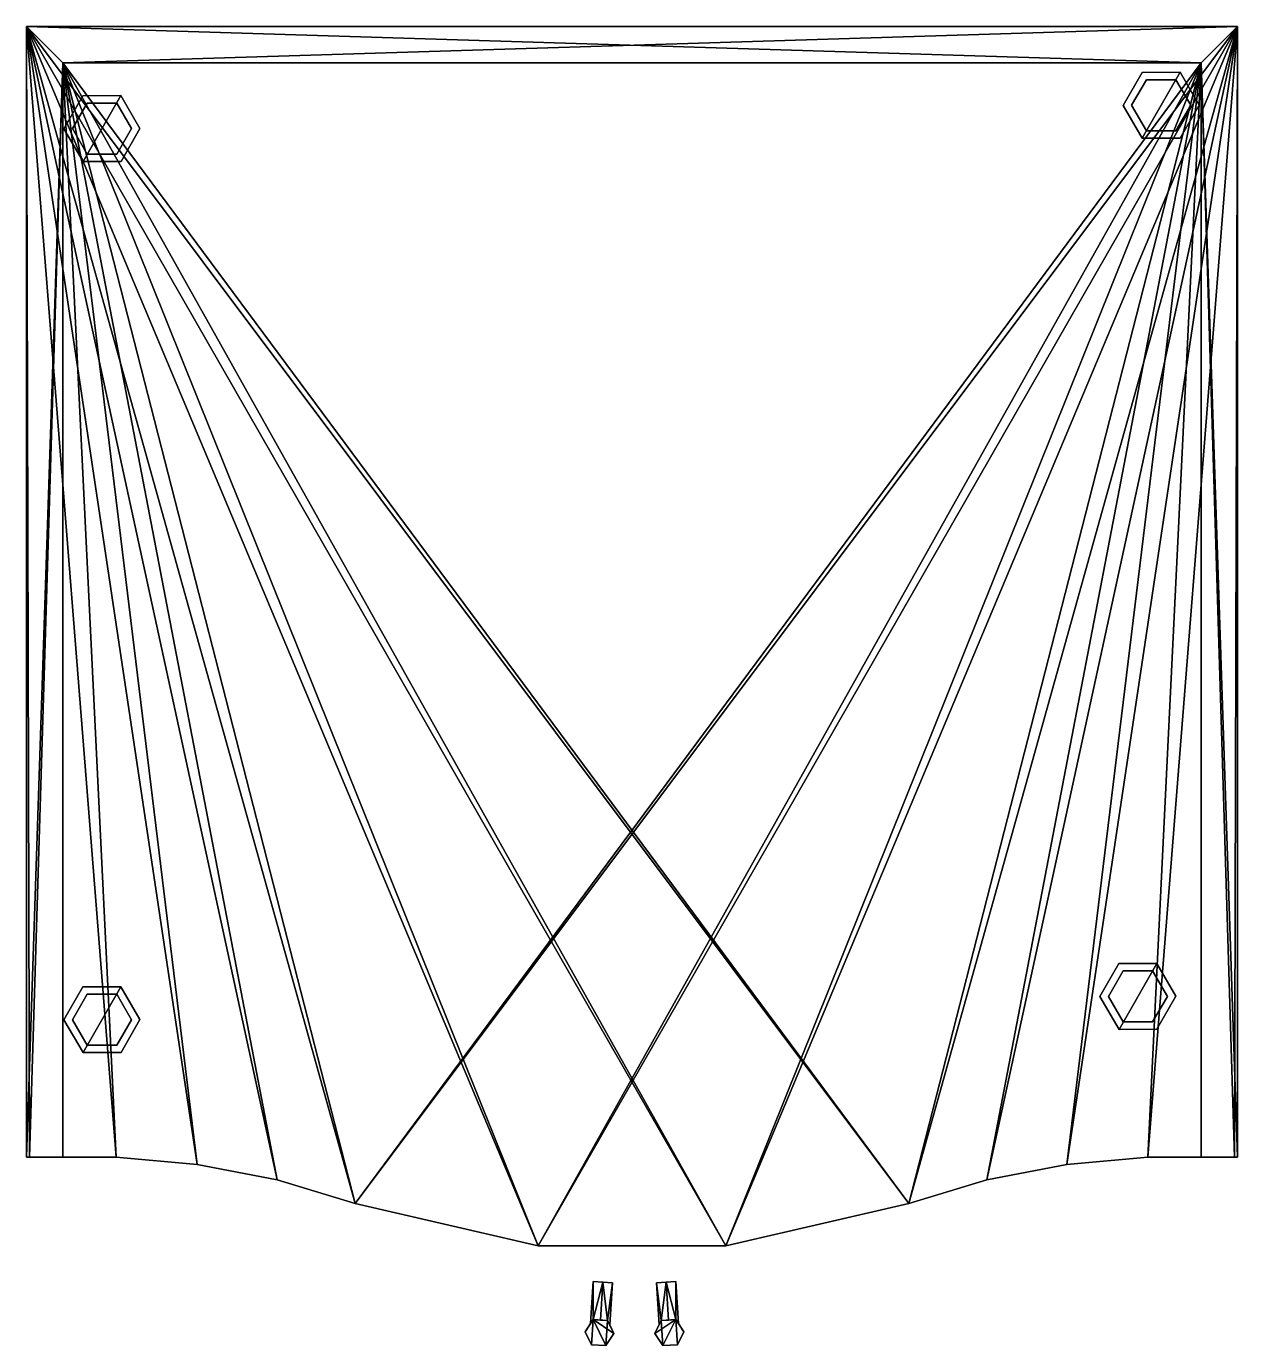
# Model space of a CAD drawing. Extents: x 0 to 60, y -65.3 to 0.
import ezdxf

# ---------------------------------------------------------------- set-up
doc = ezdxf.new("R2010")
doc.units = 0
doc.header["$MEASUREMENT"] = 0
for name, color, linetype in [('CAB_BODY_BASE', 32, 'Continuous'), ('HANDLES_AND_KNOBS', 254, 'Continuous'), ('PLINTH_LEGS', 7, 'Continuous')]:
    doc.layers.add(name, color=color, linetype=linetype)

# ---------------------------------------------------------------- blocks, each defined once
blk = doc.blocks.new('HANDLES_AND_KNOBS_813')
at = {"layer": 'HANDLES_AND_KNOBS'}
mesh = blk.add_polyface(dxfattribs=at)
corners = [(0.719, -11.2, 2.501), (0.36, -11.2, 3.123), (0.36, -11.2, 1.879), (-0.358, -11.2, 1.879), (-0.358, -11.2, 3.123), (-0.717, -11.2, 2.501), (-0.358, 11.2, 1.879), (0.719, 11.2, 2.501), (0.36, 11.2, 1.879), (0.36, 11.2, 3.123), (-0.358, 11.2, 3.123), (-0.717, 11.2, 2.501), (0.48, -8.826, 2.087), (0.48, -8.274, 2.087), (0.48, 8.826, 2.087), (0.48, 8.274, 2.087), (0.36, -8.895, 1.879), (0.36, 8.895, 1.879), (0.36, -8.205, 1.879), (0.36, 8.205, 1.879), (0.001, 7.997, 1.879), (-0.358, 8.205, 1.879), (0.001, 9.103, 0.001), (-0.478, 8.274, 0.001), (-0.478, 8.826, 0.001), (0.001, 7.997, 0.001), (0.48, 8.826, 0.001), (0.48, 8.274, 0.001), (0.001, 9.103, 1.879), (-0.358, 8.895, 1.879), (-0.478, 8.826, 2.087), (-0.478, 8.274, 2.087), (0.001, -7.997, 1.879), (-0.358, -8.205, 1.879), (0.001, -9.103, 1.879), (-0.358, -8.895, 1.879), (-0.478, -8.826, 2.087), (-0.478, -8.274, 2.087), (0.48, -8.826, 0.001), (0.001, -9.103, 0.001), (0.48, -8.274, 0.001), (-0.478, -8.826, 0.001), (-0.478, -8.274, 0.001), (0.001, -7.997, 0.001)]
mesh.append_faces([[corners[k] for k in face] for face in [(6, 7, 8), (11, 4, 10), (9, 4, 1), (7, 1, 0), (20, 3, 21), (22, 23, 24), (26, 17, 14), (29, 24, 30), (31, 24, 23), (23, 21, 31), (19, 27, 15), (14, 27, 26), (6, 32, 33)]], dxfattribs={"vtx0": -1})
mesh.append_faces([[corners[k] for k in face] for face in [(34, 28, 35), (36, 11, 37)]], dxfattribs={"vtx0": -1, "vtx1": -1})
mesh.append_faces([[corners[k] for k in face] for face in [(7, 14, 12), (36, 30, 11)]], dxfattribs={"vtx0": -1, "vtx1": -1, "vtx2": -1})
mesh.append_faces([[corners[k] for k in face] for face in [(1, 3, 2), (6, 9, 7), (6, 10, 9), (7, 12, 13), (0, 15, 14), (14, 16, 12), (0, 19, 15), (20, 2, 3), (22, 25, 23), (29, 22, 24), (19, 25, 27), (34, 17, 28), (30, 5, 11), (11, 33, 37), (33, 43, 42), (16, 39, 38)]], dxfattribs={"vtx0": -1, "vtx2": -1})
mesh.append_faces([[corners[k] for k in face] for face in [(0, 1, 2), (38, 39, 40), (36, 41, 35), (42, 41, 37), (37, 33, 42), (12, 16, 38), (38, 40, 12), (13, 40, 18)]], dxfattribs={"vtx1": -1})
mesh.append_faces([[corners[k] for k in face] for face in [(1, 4, 3), (7, 0, 14), (13, 18, 7), (22, 26, 25), (26, 22, 17), (23, 25, 21), (6, 8, 32), (30, 31, 5), (36, 35, 30), (31, 21, 5), (39, 41, 40), (41, 42, 40), (41, 39, 35), (40, 43, 18)]], dxfattribs={"vtx1": -1, "vtx2": -1})
mesh.append_faces([[corners[k] for k in face] for face in [(4, 5, 3), (6, 11, 10), (14, 17, 16), (18, 8, 7), (0, 2, 19), (11, 5, 4), (9, 10, 4), (7, 9, 1), (20, 19, 2), (26, 27, 25), (22, 28, 17), (29, 28, 22), (31, 30, 24), (25, 20, 21), (19, 20, 25), (14, 15, 27), (8, 18, 32), (28, 29, 35), (34, 16, 17), (35, 29, 30), (11, 6, 33), (21, 3, 5), (42, 43, 40), (39, 34, 35), (41, 36, 37), (33, 32, 43), (16, 34, 39), (40, 13, 12), (43, 32, 18)]], dxfattribs={"vtx2": -1})
blk = doc.blocks.new('bazaayak')
at = {"layer": 'PLINTH_LEGS'}
mesh = blk.add_polyface(dxfattribs=at)
corners = [(-0.935, -1.631, 2), (0.945, -1.625, 2), (1.88, 0.005, 2), (0.935, 1.631, 2), (-0.945, 1.625, 2), (-1.88, -0.005, 2), (1.462, 0, 2), (0.731, 1.266, 2), (0.731, 1.266, 12), (1.462, 0, 12), (-0.731, 1.266, 2), (-0.731, 1.266, 12), (-1.462, 0, 2), (-1.462, 0, 12), (-0.731, -1.266, 2), (-0.731, -1.266, 12), (0.731, -1.266, 2), (0.731, -1.266, 12), (0.935, 1.631), (-0.945, 1.625), (-1.88, -0.005), (-0.935, -1.631), (0.945, -1.625), (1.88, 0.005)]
mesh.append_faces([[corners[k] for k in face] for face in [(6, 7, 8, 9), (7, 10, 11, 8), (10, 12, 13, 11), (12, 14, 15, 13), (14, 16, 17, 15), (16, 6, 9, 17), (18, 19, 4, 3), (19, 20, 5, 4), (20, 21, 0, 5), (21, 22, 1, 0), (22, 23, 2, 1), (23, 18, 3, 2)]])
mesh.append_faces([[corners[k] for k in face] for face in [(0, 1, 2, 3), (3, 4, 5, 0)]], dxfattribs={"vtx3": -1})

msp = doc.modelspace()

# ---------------------------------------------------------------- block references
at = {"zscale": 1.25}
for p in [(56.213, -3.906, -15), (3.743, -5.06, -15), (55.06, -48.034, -15), (3.743, -49.187, -15)]:
    msp.add_blockref('bazaayak', p, dxfattribs=at)
at = {"layer": 'HANDLES_AND_KNOBS', "extrusion": (-0.064799, -0.997898, 0)}
msp.add_blockref('HANDLES_AND_KNOBS_813', (32.522, 58.446, 60.205), dxfattribs=at)
at = {"layer": 'HANDLES_AND_KNOBS', "extrusion": (0.064799, -0.997898, 0), "xscale": -1}
msp.add_blockref('HANDLES_AND_KNOBS_813', (27.59, 58.446, 64.109), dxfattribs=at)

# ---------------------------------------------------------------- meshes
at = {"layer": 'CAB_BODY_BASE', "color": 32}
mesh = msp.add_polyface(dxfattribs=at)
corners = [(59.85, -56.001, 70.2), (58.2, -56.001, 70.2), (59.85, -56.001, 1.8), (58.2, -56.001, 1.8), (58.2, -1.8, 70.2), (58.2, -1.8, 1.8), (1.8, -1.8, 70.2), (1.8, -1.8, 1.8), (1.8, -56.001, 70.2), (1.8, -56.001, 1.8), (0.15, -56.001, 70.2), (0.15, -56.001, 1.8), (0, -56.001, 70.2), (0, -56.001, 1.8), (0, 0, 70.2), (0, 0, 1.8), (60, 0, 70.2), (60, 0, 1.8), (60, -56.001, 70.2), (60, -56.001, 1.8), (58.2, -1.8, 36.9), (58.2, -56, 36.9), (58.2, -1.8, 35.1), (58.2, -56, 35.1), (55.554, -56.001, 36.9), (55.554, -56.001, 35.1), (51.534, -56.353, 35.1), (51.534, -56.353, 36.9), (47.571, -57.118, 36.9), (47.571, -57.118, 35.1), (43.708, -58.287, 35.1), (43.708, -58.287, 36.9), (34.649, -60.388, 35.1), (34.649, -60.388, 36.9), (25.35, -60.388, 35.1), (25.35, -60.388, 36.9), (16.291, -58.287, 35.1), (16.291, -58.287, 36.9), (12.428, -57.118, 35.1), (12.428, -57.118, 36.9), (8.465, -56.353, 36.9), (8.465, -56.353, 35.1), (4.445, -56.001, 35.1), (4.445, -56.001, 36.9), (1.8, -56.001, 36.9), (1.8, -56.001, 35.1), (1.8, -1.8, 36.9), (1.8, -1.8, 35.1), (55.554, -56.002), (55.554, -56.002, 1.8), (51.534, -56.354), (51.534, -56.354, 1.8), (47.571, -57.119, 1.8), (47.571, -57.119), (43.708, -58.288), (43.708, -58.288, 1.8), (34.649, -60.388), (34.649, -60.388, 1.8), (25.35, -60.388), (25.35, -60.388, 1.8), (16.291, -58.288), (16.291, -58.288, 1.8), (12.428, -57.119), (12.428, -57.119, 1.8), (8.465, -56.354, 1.8), (8.465, -56.354), (4.445, -56.002), (4.445, -56.002, 1.8), (0.15, -56.001), (0, -56.001), (0, 0), (60, 0), (60, -56.001), (59.85, -56.001), (55.554, -56.002, 70.2), (55.554, -56.002, 72), (51.534, -56.354, 70.2), (51.534, -56.354, 72), (47.571, -57.119, 72), (47.571, -57.119, 70.2), (43.708, -58.288, 70.2), (43.708, -58.288, 72), (34.649, -60.388, 70.2), (34.649, -60.388, 72), (25.35, -60.388, 70.2), (25.35, -60.388, 72), (16.291, -58.288, 70.2), (16.291, -58.288, 72), (12.428, -57.119, 70.2), (12.428, -57.119, 72), (8.465, -56.354, 72), (8.465, -56.354, 70.2), (4.445, -56.002, 70.2), (4.445, -56.002, 72), (0.15, -56.001, 72), (0, -56.001, 72), (0, 0, 72), (60, 0, 72), (60, -56.001, 72), (59.85, -56.001, 72)]
mesh.append_faces([[corners[k] for k in face] for face in [(2, 1, 3), (3, 4, 5), (5, 6, 7), (7, 8, 9), (11, 12, 13), (13, 14, 15), (15, 16, 17), (17, 18, 19), (22, 21, 23), (42, 44, 45), (45, 46, 47), (47, 20, 22), (47, 42, 45), (68, 13, 69), (69, 15, 70), (70, 17, 71), (71, 19, 72), (11, 15, 13), (10, 95, 12), (12, 96, 14), (14, 97, 16), (16, 98, 18), (94, 96, 95)]], dxfattribs={"vtx0": -1, "color": 32})
mesh.append_faces([[corners[k] for k in face] for face in [(9, 10, 11), (19, 0, 2), (16, 4, 18), (4, 14, 6), (10, 6, 12), (7, 17, 5), (2, 5, 19), (23, 24, 25), (25, 24, 26), (28, 26, 27), (30, 31, 32), (36, 37, 38), (40, 38, 39), (24, 20, 27), (27, 20, 28), (28, 20, 31), (33, 46, 35), (39, 46, 40), (30, 22, 29), (29, 22, 26), (22, 36, 47), (41, 47, 38), (48, 49, 50), (52, 50, 51), (54, 55, 56), (60, 61, 62), (64, 62, 63), (66, 11, 68), (72, 2, 73), (73, 49, 48), (52, 17, 55), (2, 17, 49), (55, 15, 57), (57, 15, 59), (59, 15, 61), (61, 15, 63), (63, 15, 64), (64, 15, 67), (67, 15, 11), (50, 71, 48), (56, 71, 54), (65, 70, 62), (74, 75, 76), (78, 76, 77), (80, 81, 82), (86, 87, 88), (90, 88, 89), (92, 94, 10), (18, 99, 0), (0, 75, 74), (78, 97, 81), (99, 97, 75), (81, 96, 83), (83, 96, 85), (85, 96, 87), (87, 96, 89), (89, 96, 90), (90, 96, 93), (93, 96, 94), (76, 16, 74), (82, 16, 80), (91, 14, 88)]], dxfattribs={"vtx0": -1, "vtx1": -1, "color": 32})
mesh.append_faces([[corners[k] for k in face] for face in [(4, 0, 18), (6, 14, 12), (7, 15, 17), (7, 13, 15), (7, 11, 13), (26, 24, 27), (28, 29, 26), (28, 30, 29), (32, 31, 33), (34, 33, 35), (36, 35, 37), (38, 37, 39), (40, 41, 38), (40, 42, 41), (31, 20, 46), (46, 43, 40), (46, 37, 35), (22, 25, 26), (47, 36, 38), (50, 49, 51), (52, 53, 50), (52, 54, 53), (56, 55, 57), (58, 57, 59), (60, 59, 61), (62, 61, 63), (64, 65, 62), (64, 66, 65), (17, 51, 49), (71, 73, 48), (71, 53, 54), (71, 58, 60), (70, 60, 62), (70, 66, 68), (76, 75, 77), (78, 79, 76), (78, 80, 79), (82, 81, 83), (84, 83, 85), (86, 85, 87), (88, 87, 89), (90, 91, 88), (90, 92, 91), (97, 77, 75), (16, 0, 74), (16, 79, 80), (16, 84, 86), (14, 86, 88), (14, 92, 10)]], dxfattribs={"vtx0": -1, "vtx2": -1, "color": 32})
mesh.append_faces([[corners[k] for k in face] for face in [(1, 4, 3), (4, 6, 5), (6, 8, 7), (8, 10, 9), (12, 14, 13), (14, 16, 15), (16, 18, 17), (18, 0, 19), (1, 0, 4), (3, 5, 2), (20, 21, 22), (21, 24, 23), (44, 46, 45), (46, 20, 47), (21, 20, 24), (44, 43, 46), (23, 25, 22), (13, 15, 69), (15, 17, 70), (17, 19, 71), (19, 2, 72), (72, 73, 71), (69, 70, 68), (95, 96, 12), (96, 97, 14), (97, 98, 16), (98, 99, 18), (18, 0, 16), (12, 14, 10)]], dxfattribs={"vtx1": -1, "color": 32})
mesh.append_faces([[corners[k] for k in face] for face in [(0, 1, 2), (10, 12, 11), (16, 14, 4), (17, 19, 5), (28, 31, 30), (36, 34, 35), (34, 32, 33), (40, 43, 42), (43, 44, 42), (33, 31, 46), (39, 37, 46), (32, 34, 22), (30, 32, 22), (34, 36, 22), (41, 42, 47), (52, 55, 54), (60, 58, 59), (58, 56, 57), (64, 67, 66), (67, 11, 66), (11, 13, 68), (2, 49, 73), (52, 51, 17), (17, 15, 55), (50, 53, 71), (56, 58, 71), (65, 66, 70), (70, 71, 60), (78, 81, 80), (86, 84, 85), (84, 82, 83), (90, 93, 92), (93, 94, 92), (94, 95, 10), (99, 75, 0), (78, 77, 97), (97, 96, 81), (76, 79, 16), (82, 84, 16), (91, 92, 14), (14, 16, 86)]], dxfattribs={"vtx1": -1, "vtx2": -1, "color": 32})
mesh.append_faces([[corners[k] for k in face] for face in [(10, 8, 6), (7, 9, 11), (2, 19, 17), (99, 98, 97)]], dxfattribs={"vtx2": -1, "color": 32})

doc.saveas('drawing.dxf')
